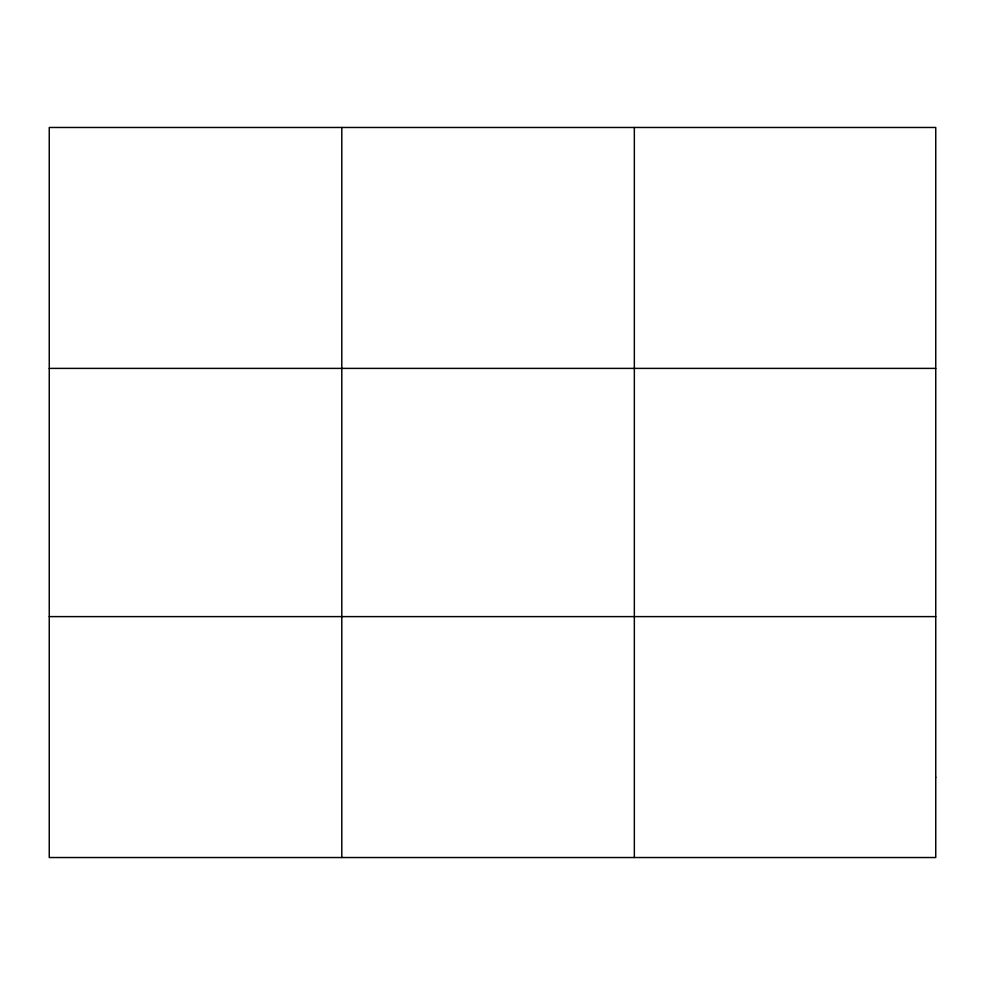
<?xml version="1.0" encoding="UTF-8"?>
<svg xmlns="http://www.w3.org/2000/svg" width="985" height="985" viewBox="0 0 985 985"><rect width="100%" height="100%" fill="white"/><g stroke="black" fill="none" stroke-linecap="round" stroke-linejoin="round"><path stroke-width="1.48" d="M341.795 857.529L341.795 127.471M634.34 857.529L634.34 127.471M49.25 368.39L935.75 368.39M49.25 616.61L935.75 616.61M935.75 777.214L935.75 857.529L49.25 857.529L49.25 127.471L935.75 127.471L935.75 777.214"/></g></svg>
